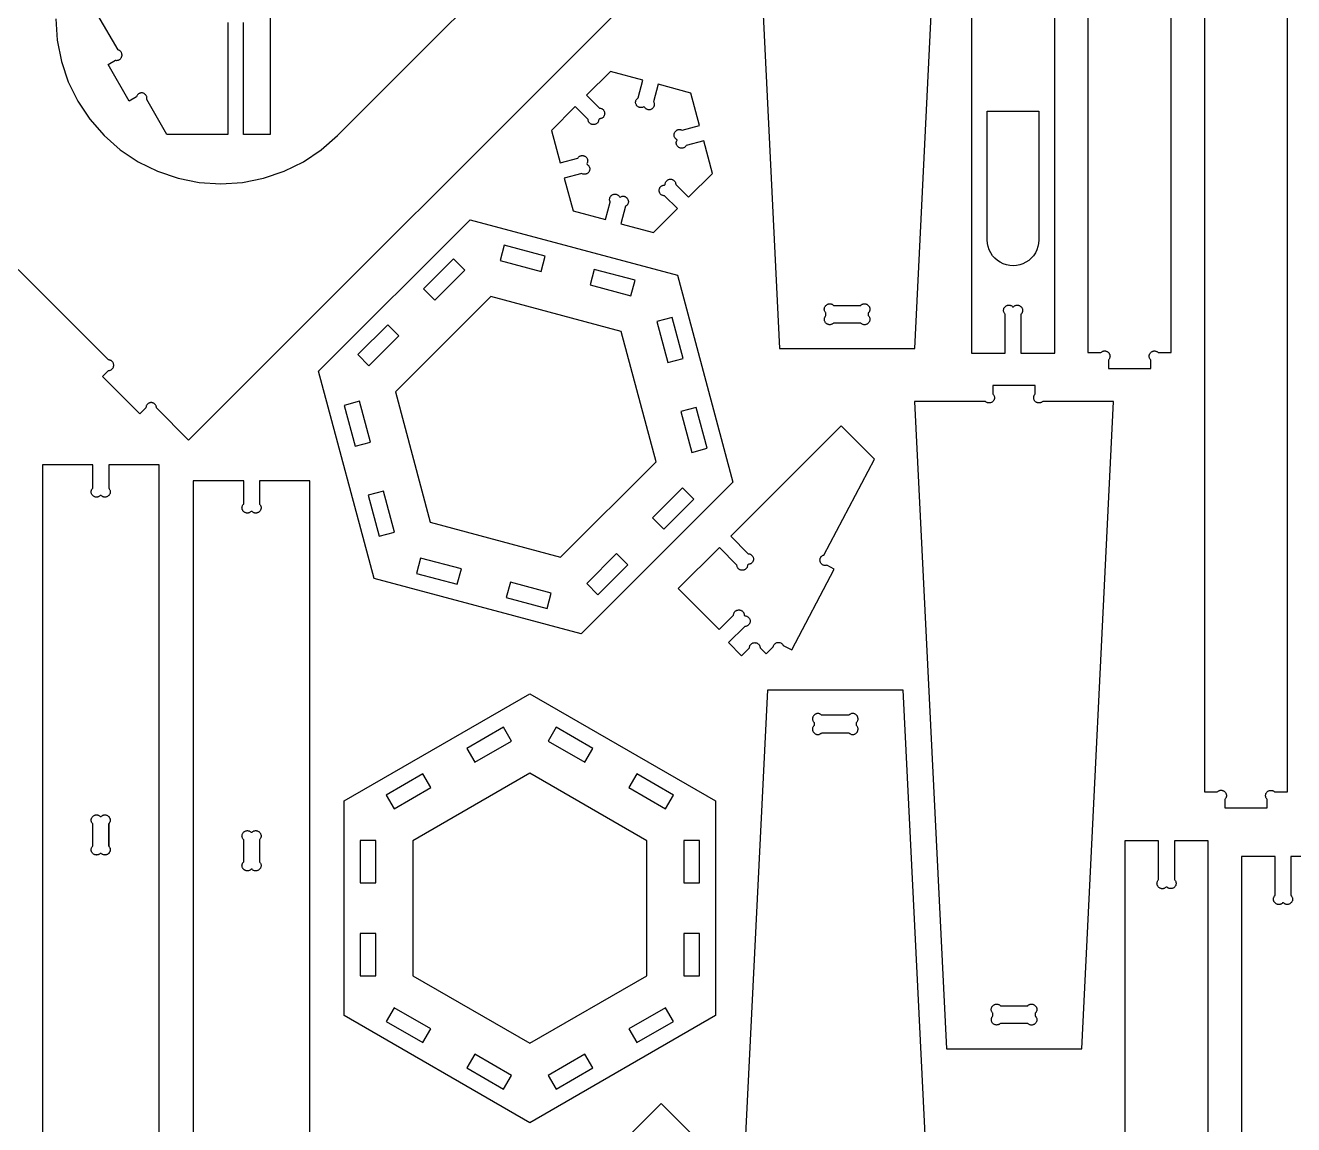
# Model space of a CAD drawing. Extents: x 105 to 1294, y 104 to 1295.
# Drawn here: x 652.4 to 892, y 441.1 to 648.8 of the extents above; entities that cross this region are included whole.
import ezdxf

# ---------------------------------------------------------------- set-up
doc = ezdxf.new("R2010")
doc.units = 0
doc.layers.add('LAYER_1', color=62, linetype='CONTINUOUS')

msp = doc.modelspace()

# ---------------------------------------------------------------- linework, layer by layer
at = {"layer": 'LAYER_1'}
for points in [[(831.13, 776.22), (831.13, 586.85), (837.49, 586.85), (837.5, 594.19), (837.41, 594.28), (837.35, 594.37), (837.29, 594.46), (837.25, 594.56), (837.22, 594.65), (837.19, 594.75), (837.19, 594.84), (837.19, 594.94), (837.2, 595.03), (837.22, 595.12), (837.24, 595.21), (837.28, 595.3), (837.32, 595.38), (837.37, 595.46), (837.43, 595.53), (837.5, 595.6), (837.56, 595.66), (837.64, 595.72), (837.72, 595.77), (837.8, 595.82), (837.89, 595.85), (837.97, 595.88), (838.07, 595.9), (838.16, 595.91), (838.25, 595.91), (838.35, 595.9), (838.44, 595.88), (838.54, 595.85), (838.63, 595.81), (838.73, 595.75), (838.82, 595.68), (838.91, 595.6), (839.08, 595.6), (839.17, 595.68), (839.26, 595.75), (839.36, 595.81), (839.45, 595.85), (839.55, 595.88), (839.64, 595.9), (839.74, 595.91), (839.83, 595.91), (839.92, 595.9), (840.02, 595.88), (840.1, 595.85), (840.19, 595.82), (840.27, 595.77), (840.35, 595.72), (840.43, 595.66), (840.49, 595.6), (840.56, 595.53), (840.62, 595.46), (840.67, 595.38), (840.71, 595.3), (840.75, 595.21), (840.77, 595.12), (840.79, 595.03), (840.8, 594.94), (840.8, 594.84), (840.8, 594.75), (840.77, 594.65), (840.74, 594.56), (840.7, 594.46), (840.64, 594.37), (840.58, 594.28), (840.49, 594.19), (840.49, 586.85), (846.86, 586.85), (846.86, 776.22)], [(853.13, 776.22), (853.13, 586.95), (855.58, 586.95), (855.67, 587.03), (855.76, 587.1), (855.86, 587.15), (855.95, 587.2), (856.05, 587.23), (856.14, 587.25), (856.24, 587.26), (856.33, 587.26), (856.43, 587.25), (856.52, 587.23), (856.61, 587.2), (856.69, 587.16), (856.77, 587.12), (856.85, 587.07), (856.93, 587.01), (856.99, 586.95), (857.06, 586.88), (857.12, 586.81), (857.17, 586.73), (857.21, 586.64), (857.25, 586.56), (857.27, 586.47), (857.29, 586.38), (857.3, 586.29), (857.31, 586.19), (857.3, 586.1), (857.28, 586), (857.24, 585.9), (857.2, 585.81), (857.15, 585.72), (857.08, 585.62), (857, 585.53), (857, 583.95), (864.99, 583.95), (864.99, 585.53), (864.93, 585.61), (864.87, 585.69), (864.82, 585.78), (864.77, 585.87), (864.74, 585.96), (864.72, 586.05), (864.71, 586.15), (864.7, 586.24), (864.71, 586.34), (864.72, 586.43), (864.74, 586.53), (864.77, 586.62), (864.82, 586.71), (864.87, 586.79), (864.93, 586.87), (864.99, 586.95), (865.07, 587.02), (865.15, 587.08), (865.24, 587.13), (865.33, 587.17), (865.42, 587.2), (865.51, 587.22), (865.61, 587.24), (865.7, 587.24), (865.8, 587.24), (865.89, 587.22), (865.99, 587.2), (866.08, 587.17), (866.17, 587.13), (866.25, 587.08), (866.33, 587.02), (866.41, 586.95), (868.86, 586.95), (868.86, 776.22)], [(788.87, 710.01), (794.88, 587.74), (820.43, 587.74), (826.45, 710.01)], [(875.13, 693.22), (875.13, 503.95), (877.58, 503.95), (877.67, 504.03), (877.76, 504.1), (877.85, 504.15), (877.95, 504.2), (878.04, 504.23), (878.14, 504.25), (878.23, 504.26), (878.33, 504.26), (878.42, 504.25), (878.51, 504.23), (878.6, 504.2), (878.69, 504.16), (878.77, 504.12), (878.85, 504.07), (878.92, 504.01), (878.99, 503.95), (879.06, 503.88), (879.11, 503.81), (879.16, 503.73), (879.21, 503.64), (879.24, 503.56), (879.27, 503.47), (879.29, 503.38), (879.3, 503.29), (879.3, 503.19), (879.29, 503.1), (879.27, 503), (879.24, 502.9), (879.2, 502.81), (879.14, 502.72), (879.07, 502.62), (878.99, 502.53), (878.99, 500.95), (886.99, 500.95), (886.99, 502.53), (886.92, 502.61), (886.86, 502.69), (886.81, 502.78), (886.77, 502.87), (886.74, 502.96), (886.72, 503.05), (886.7, 503.15), (886.7, 503.24), (886.7, 503.34), (886.72, 503.43), (886.74, 503.53), (886.77, 503.62), (886.81, 503.71), (886.86, 503.79), (886.92, 503.87), (886.99, 503.95), (887.07, 504.02), (887.15, 504.08), (887.23, 504.13), (887.32, 504.17), (887.41, 504.2), (887.51, 504.22), (887.6, 504.24), (887.7, 504.24), (887.8, 504.24), (887.89, 504.22), (887.98, 504.2), (888.08, 504.17), (888.16, 504.13), (888.25, 504.08), (888.33, 504.02), (888.41, 503.95), (890.86, 503.95), (890.86, 693.22)], [(658.15, 650), (658.42, 645.93), (659.22, 641.93), (660.52, 638.06), (662.33, 634.41), (664.6, 631.02), (667.28, 627.95), (670.35, 625.26), (673.75, 622.99), (677.4, 621.19), (681.27, 619.88), (685.27, 619.08), (689.34, 618.81), (693.41, 619.08), (697.41, 619.88), (701.27, 621.19), (704.93, 622.99), (708.32, 625.26), (711.39, 627.95), (754.88, 671.44)], [(698.64, 673.22), (698.64, 628.16), (693.64, 628.16), (693.64, 649.27)], [(769.58, 656.73), (683.25, 570.41), (677.18, 576.48), (677.18, 576.58), (677.16, 576.68), (677.14, 576.78), (677.1, 576.87), (677.06, 576.96), (677.01, 577.04), (676.95, 577.12), (676.89, 577.19), (676.82, 577.25), (676.74, 577.31), (676.66, 577.36), (676.57, 577.4), (676.48, 577.44), (676.38, 577.46), (676.29, 577.48), (676.18, 577.48), (676.08, 577.48), (675.98, 577.46), (675.89, 577.44), (675.79, 577.4), (675.71, 577.36), (675.62, 577.31), (675.55, 577.25), (675.48, 577.19), (675.41, 577.12), (675.35, 577.04), (675.3, 576.96), (675.26, 576.87), (675.23, 576.78), (675.2, 576.68), (675.19, 576.58), (675.18, 576.48), (674.06, 575.36), (666.99, 582.43), (668.11, 583.55), (668.21, 583.56), (668.31, 583.57), (668.41, 583.6), (668.5, 583.63), (668.59, 583.67), (668.67, 583.72), (668.75, 583.78), (668.82, 583.84), (668.88, 583.92), (668.94, 583.99), (668.99, 584.08), (669.03, 584.16), (669.07, 584.25), (669.09, 584.35), (669.11, 584.45), (669.11, 584.55), (669.11, 584.65), (669.09, 584.75), (669.07, 584.85), (669.03, 584.94), (668.99, 585.03), (668.94, 585.11), (668.88, 585.19), (668.82, 585.26), (668.75, 585.32), (668.67, 585.38), (668.59, 585.43), (668.5, 585.47), (668.41, 585.51), (668.31, 585.53), (668.21, 585.55), (668.11, 585.55), (651.04, 602.63)], [(690.64, 649.27), (690.64, 628.16), (679.15, 628.16), (675.35, 634.73), (675.37, 634.83), (675.38, 634.93), (675.38, 635.03), (675.37, 635.13), (675.35, 635.23), (675.33, 635.32), (675.29, 635.41), (675.25, 635.49), (675.19, 635.57), (675.14, 635.65), (675.07, 635.72), (674.99, 635.78), (674.91, 635.84), (674.83, 635.89), (674.74, 635.93), (674.64, 635.96), (674.54, 635.98), (674.44, 635.99), (674.34, 635.99), (674.24, 635.98), (674.15, 635.97), (674.05, 635.94), (673.96, 635.9), (673.88, 635.86), (673.8, 635.81), (673.72, 635.75), (673.65, 635.68), (673.59, 635.61), (673.53, 635.53), (673.49, 635.44), (673.45, 635.35), (673.41, 635.25), (672.05, 634.46), (668.05, 641.39), (669.41, 642.18), (669.51, 642.16), (669.61, 642.14), (669.71, 642.14), (669.81, 642.15), (669.9, 642.17), (669.99, 642.2), (670.08, 642.23), (670.17, 642.28), (670.25, 642.33), (670.33, 642.39), (670.4, 642.45), (670.46, 642.53), (670.52, 642.61), (670.56, 642.69), (670.6, 642.79), (670.64, 642.88), (670.66, 642.98), (670.67, 643.08), (670.67, 643.18), (670.66, 643.28), (670.64, 643.38), (670.62, 643.47), (670.58, 643.56), (670.54, 643.64), (670.48, 643.72), (670.42, 643.8), (670.36, 643.87), (670.28, 643.93), (670.2, 643.99), (670.12, 644.04), (670.03, 644.08), (669.93, 644.11), (666.13, 650.68)], [(677.66, 106.98), (677.66, 565.72), (668.15, 565.72), (668.15, 561.33), (668.22, 561.25), (668.27, 561.17), (668.32, 561.09), (668.37, 561), (668.4, 560.91), (668.42, 560.81), (668.43, 560.72), (668.44, 560.62), (668.43, 560.53), (668.42, 560.43), (668.4, 560.34), (668.37, 560.25), (668.32, 560.16), (668.27, 560.07), (668.22, 559.99), (668.15, 559.92), (668.07, 559.85), (667.99, 559.79), (667.9, 559.74), (667.82, 559.7), (667.72, 559.66), (667.63, 559.64), (667.54, 559.63), (667.44, 559.62), (667.34, 559.63), (667.25, 559.64), (667.16, 559.66), (667.06, 559.7), (666.98, 559.74), (666.89, 559.79), (666.81, 559.85), (666.73, 559.92), (666.56, 559.92), (666.48, 559.85), (666.4, 559.79), (666.31, 559.74), (666.22, 559.7), (666.13, 559.66), (666.04, 559.64), (665.94, 559.63), (665.85, 559.62), (665.75, 559.63), (665.66, 559.64), (665.56, 559.66), (665.47, 559.7), (665.38, 559.74), (665.3, 559.79), (665.22, 559.85), (665.14, 559.92), (665.07, 559.99), (665.01, 560.07), (664.96, 560.16), (664.92, 560.25), (664.89, 560.34), (664.87, 560.43), (664.85, 560.53), (664.85, 560.62), (664.85, 560.72), (664.87, 560.81), (664.89, 560.91), (664.92, 561), (664.96, 561.09), (665.01, 561.17), (665.07, 561.25), (665.14, 561.33), (665.14, 565.72), (655.63, 565.72), (655.63, 106.98)], [(706.16, 103.98), (706.16, 562.72), (696.64, 562.72), (696.64, 558.33), (696.72, 558.24), (696.79, 558.15), (696.85, 558.06), (696.89, 557.96), (696.92, 557.86), (696.94, 557.77), (696.95, 557.67), (696.95, 557.58), (696.94, 557.49), (696.92, 557.4), (696.89, 557.31), (696.86, 557.22), (696.81, 557.14), (696.76, 557.06), (696.71, 556.99), (696.64, 556.92), (696.57, 556.85), (696.5, 556.8), (696.42, 556.74), (696.34, 556.7), (696.25, 556.66), (696.16, 556.64), (696.07, 556.62), (695.98, 556.61), (695.89, 556.61), (695.79, 556.62), (695.69, 556.64), (695.6, 556.67), (695.5, 556.71), (695.41, 556.77), (695.32, 556.83), (695.23, 556.92), (695.06, 556.92), (694.97, 556.83), (694.88, 556.77), (694.78, 556.71), (694.69, 556.67), (694.59, 556.64), (694.5, 556.62), (694.4, 556.61), (694.31, 556.61), (694.21, 556.62), (694.12, 556.64), (694.03, 556.66), (693.95, 556.7), (693.87, 556.74), (693.79, 556.8), (693.71, 556.85), (693.64, 556.92), (693.58, 556.99), (693.52, 557.06), (693.47, 557.14), (693.43, 557.22), (693.39, 557.31), (693.36, 557.4), (693.35, 557.49), (693.34, 557.58), (693.33, 557.67), (693.34, 557.77), (693.36, 557.86), (693.4, 557.96), (693.44, 558.06), (693.5, 558.15), (693.56, 558.24), (693.65, 558.33), (693.65, 562.72), (684.13, 562.72), (684.13, 103.98)], [(786.62, 400.94), (792.64, 523.21), (818.18, 523.22), (824.2, 400.94)], [(875.86, 305.45), (875.86, 494.72), (869.49, 494.72), (869.49, 487.38), (869.56, 487.3), (869.62, 487.22), (869.67, 487.14), (869.71, 487.05), (869.75, 486.96), (869.77, 486.86), (869.78, 486.77), (869.79, 486.67), (869.78, 486.58), (869.77, 486.48), (869.75, 486.39), (869.71, 486.29), (869.67, 486.21), (869.62, 486.12), (869.56, 486.04), (869.49, 485.96), (869.42, 485.9), (869.34, 485.84), (869.25, 485.79), (869.16, 485.74), (869.07, 485.71), (868.98, 485.69), (868.88, 485.68), (868.79, 485.67), (868.69, 485.68), (868.6, 485.69), (868.5, 485.71), (868.41, 485.74), (868.32, 485.79), (868.24, 485.84), (868.16, 485.9), (868.08, 485.96), (867.91, 485.96), (867.82, 485.88), (867.73, 485.81), (867.63, 485.76), (867.54, 485.72), (867.44, 485.68), (867.35, 485.66), (867.25, 485.65), (867.16, 485.65), (867.06, 485.66), (866.97, 485.68), (866.88, 485.71), (866.8, 485.75), (866.72, 485.79), (866.64, 485.84), (866.56, 485.9), (866.49, 485.96), (866.43, 486.03), (866.37, 486.11), (866.32, 486.19), (866.28, 486.27), (866.24, 486.35), (866.21, 486.44), (866.2, 486.53), (866.19, 486.63), (866.18, 486.72), (866.19, 486.82), (866.21, 486.91), (866.25, 487.01), (866.29, 487.1), (866.34, 487.2), (866.41, 487.29), (866.49, 487.38), (866.49, 494.72), (860.13, 494.72), (860.13, 305.45)], [(897.86, 491.72), (891.49, 491.72), (891.49, 484.38), (891.56, 484.3), (891.62, 484.22), (891.67, 484.14), (891.71, 484.05), (891.75, 483.96), (891.77, 483.86), (891.78, 483.77), (891.79, 483.67), (891.78, 483.58), (891.77, 483.48), (891.75, 483.39), (891.71, 483.29), (891.67, 483.21), (891.62, 483.12), (891.56, 483.04), (891.49, 482.96), (891.42, 482.9), (891.34, 482.84), (891.25, 482.79), (891.16, 482.74), (891.07, 482.71), (890.98, 482.69), (890.88, 482.68), (890.79, 482.67), (890.69, 482.68), (890.6, 482.69), (890.5, 482.71), (890.41, 482.74), (890.32, 482.79), (890.24, 482.84), (890.16, 482.9), (890.08, 482.96), (889.91, 482.96), (889.82, 482.88), (889.73, 482.81), (889.63, 482.76), (889.54, 482.72), (889.44, 482.68), (889.35, 482.66), (889.25, 482.65), (889.16, 482.65), (889.06, 482.66), (888.97, 482.68), (888.88, 482.71), (888.8, 482.75), (888.72, 482.79), (888.64, 482.84), (888.56, 482.9), (888.49, 482.96), (888.43, 483.03), (888.37, 483.11), (888.32, 483.19), (888.28, 483.27), (888.24, 483.35), (888.21, 483.44), (888.2, 483.53), (888.18, 483.63), (888.18, 483.72), (888.19, 483.82), (888.21, 483.91), (888.25, 484.01), (888.29, 484.1), (888.34, 484.2), (888.41, 484.29), (888.49, 484.38), (888.49, 491.72), (882.13, 491.72), (882.13, 302.35)], [(778.79, 438.8), (772.5, 445.09), (751.65, 424.25)]]:
    msp.add_lwpolyline(points, dxfattribs=at)
for points in [[(756.76, 623.65), (756.82, 623.75), (756.89, 623.84), (756.97, 623.92), (757.05, 623.99), (757.13, 624.04), (757.22, 624.09), (757.31, 624.12), (757.4, 624.14), (757.49, 624.16), (757.59, 624.16), (757.68, 624.16), (757.77, 624.15), (757.86, 624.13), (757.95, 624.1), (758.04, 624.06), (758.12, 624.02), (758.2, 623.97), (758.28, 623.91), (758.34, 623.85), (758.41, 623.78), (758.47, 623.71), (758.52, 623.63), (758.56, 623.54), (758.59, 623.46), (758.62, 623.37), (758.63, 623.27), (758.64, 623.17), (758.63, 623.07), (758.61, 622.97), (758.58, 622.87), (758.54, 622.76), (758.49, 622.65), (758.53, 622.49), (758.62, 622.43), (758.7, 622.37), (758.77, 622.3), (758.83, 622.22), (758.88, 622.14), (758.93, 622.06), (758.97, 621.97), (759, 621.88), (759.02, 621.78), (759.03, 621.69), (759.03, 621.59), (759.02, 621.5), (759.01, 621.4), (758.98, 621.3), (758.94, 621.21), (758.9, 621.12), (758.84, 621.03), (758.78, 620.95), (758.71, 620.88), (758.64, 620.82), (758.56, 620.77), (758.47, 620.72), (758.38, 620.68), (758.29, 620.65), (758.2, 620.63), (758.1, 620.62), (758, 620.62), (757.91, 620.63), (757.81, 620.64), (757.72, 620.67), (757.62, 620.71), (757.53, 620.75), (754.22, 619.87), (755.87, 613.72), (762.02, 612.07), (762.91, 615.38), (762.86, 615.47), (762.83, 615.56), (762.8, 615.66), (762.78, 615.75), (762.78, 615.85), (762.78, 615.95), (762.79, 616.04), (762.81, 616.13), (762.84, 616.23), (762.88, 616.31), (762.92, 616.4), (762.98, 616.48), (763.04, 616.55), (763.11, 616.62), (763.19, 616.69), (763.28, 616.74), (763.37, 616.79), (763.46, 616.82), (763.56, 616.85), (763.65, 616.87), (763.75, 616.88), (763.85, 616.87), (763.94, 616.86), (764.03, 616.84), (764.13, 616.81), (764.21, 616.77), (764.3, 616.73), (764.38, 616.67), (764.45, 616.61), (764.52, 616.54), (764.59, 616.46), (764.64, 616.38), (764.81, 616.33), (764.92, 616.39), (765.02, 616.43), (765.13, 616.46), (765.23, 616.48), (765.33, 616.48), (765.43, 616.48), (765.52, 616.46), (765.61, 616.44), (765.7, 616.4), (765.78, 616.36), (765.86, 616.31), (765.94, 616.25), (766, 616.19), (766.07, 616.12), (766.12, 616.04), (766.17, 615.96), (766.22, 615.88), (766.25, 615.8), (766.28, 615.71), (766.3, 615.62), (766.32, 615.52), (766.32, 615.43), (766.32, 615.34), (766.3, 615.24), (766.28, 615.15), (766.24, 615.06), (766.2, 614.98), (766.14, 614.89), (766.08, 614.81), (766, 614.74), (765.91, 614.66), (765.81, 614.6), (764.92, 611.29), (771.07, 609.64), (775.58, 614.15), (773.15, 616.57), (773.03, 616.57), (772.92, 616.59), (772.81, 616.62), (772.72, 616.65), (772.63, 616.7), (772.54, 616.75), (772.47, 616.81), (772.4, 616.88), (772.35, 616.95), (772.29, 617.03), (772.25, 617.11), (772.22, 617.2), (772.19, 617.29), (772.17, 617.38), (772.16, 617.47), (772.15, 617.57), (772.16, 617.66), (772.17, 617.75), (772.19, 617.85), (772.22, 617.93), (772.25, 618.02), (772.29, 618.1), (772.35, 618.18), (772.4, 618.25), (772.47, 618.32), (772.54, 618.38), (772.63, 618.44), (772.72, 618.48), (772.81, 618.52), (772.92, 618.54), (773.03, 618.56), (773.15, 618.57), (773.28, 618.69), (773.28, 618.79), (773.3, 618.89), (773.32, 618.99), (773.35, 619.08), (773.4, 619.17), (773.45, 619.25), (773.5, 619.33), (773.57, 619.4), (773.64, 619.46), (773.72, 619.52), (773.8, 619.57), (773.89, 619.61), (773.98, 619.64), (774.07, 619.67), (774.17, 619.68), (774.27, 619.69), (774.38, 619.68), (774.48, 619.67), (774.57, 619.64), (774.66, 619.61), (774.75, 619.57), (774.83, 619.52), (774.91, 619.46), (774.98, 619.4), (775.05, 619.33), (775.1, 619.25), (775.15, 619.17), (775.2, 619.08), (775.23, 618.99), (775.25, 618.89), (775.27, 618.79), (775.28, 618.69), (777.7, 616.27), (782.2, 620.77), (780.55, 626.92), (777.24, 626.03), (777.19, 625.95), (777.13, 625.87), (777.06, 625.8), (776.98, 625.74), (776.9, 625.68), (776.82, 625.64), (776.73, 625.6), (776.64, 625.57), (776.54, 625.55), (776.45, 625.54), (776.35, 625.53), (776.25, 625.54), (776.16, 625.56), (776.06, 625.59), (775.97, 625.62), (775.88, 625.67), (775.79, 625.72), (775.71, 625.79), (775.64, 625.86), (775.58, 625.93), (775.52, 626.01), (775.48, 626.1), (775.44, 626.18), (775.41, 626.28), (775.39, 626.37), (775.38, 626.47), (775.38, 626.56), (775.38, 626.66), (775.4, 626.75), (775.43, 626.85), (775.46, 626.94), (775.51, 627.03), (775.47, 627.2), (775.37, 627.27), (775.28, 627.34), (775.2, 627.41), (775.13, 627.49), (775.08, 627.58), (775.03, 627.66), (775, 627.75), (774.97, 627.85), (774.96, 627.94), (774.95, 628.03), (774.96, 628.12), (774.97, 628.22), (774.99, 628.31), (775.02, 628.4), (775.06, 628.48), (775.1, 628.57), (775.15, 628.65), (775.21, 628.72), (775.27, 628.79), (775.34, 628.85), (775.41, 628.91), (775.49, 628.96), (775.57, 629), (775.66, 629.04), (775.75, 629.06), (775.85, 629.08), (775.94, 629.08), (776.04, 629.08), (776.15, 629.06), (776.25, 629.03), (776.36, 628.99), (776.47, 628.93), (779.77, 629.82), (778.13, 635.97), (771.98, 637.62), (771.09, 634.31), (771.14, 634.22), (771.17, 634.13), (771.2, 634.03), (771.22, 633.93), (771.22, 633.84), (771.22, 633.74), (771.21, 633.65), (771.19, 633.55), (771.16, 633.46), (771.12, 633.37), (771.08, 633.29), (771.02, 633.21), (770.96, 633.13), (770.89, 633.06), (770.81, 633), (770.72, 632.94), (770.63, 632.9), (770.54, 632.86), (770.44, 632.83), (770.35, 632.82), (770.25, 632.81), (770.15, 632.81), (770.06, 632.82), (769.96, 632.84), (769.87, 632.87), (769.78, 632.91), (769.7, 632.96), (769.62, 633.01), (769.54, 633.08), (769.48, 633.15), (769.41, 633.22), (769.36, 633.31), (769.19, 633.36), (769.1, 633.31), (769.01, 633.27), (768.91, 633.25), (768.81, 633.23), (768.72, 633.22), (768.62, 633.22), (768.53, 633.23), (768.43, 633.25), (768.34, 633.28), (768.25, 633.32), (768.17, 633.37), (768.09, 633.42), (768.01, 633.49), (767.94, 633.56), (767.88, 633.63), (767.83, 633.72), (767.78, 633.81), (767.74, 633.91), (767.72, 634), (767.7, 634.1), (767.69, 634.19), (767.69, 634.29), (767.71, 634.39), (767.73, 634.48), (767.75, 634.57), (767.79, 634.66), (767.84, 634.74), (767.89, 634.82), (767.96, 634.9), (768.03, 634.97), (768.11, 635.03), (768.19, 635.09), (769.08, 638.39), (762.93, 640.04), (758.42, 635.54), (760.85, 633.12), (760.97, 633.11), (761.08, 633.1), (761.19, 633.07), (761.28, 633.03), (761.37, 632.99), (761.45, 632.93), (761.53, 632.87), (761.6, 632.81), (761.65, 632.73), (761.7, 632.65), (761.75, 632.57), (761.78, 632.49), (761.81, 632.4), (761.83, 632.3), (761.84, 632.21), (761.85, 632.12), (761.84, 632.02), (761.83, 631.93), (761.81, 631.84), (761.78, 631.75), (761.75, 631.67), (761.7, 631.58), (761.65, 631.5), (761.6, 631.43), (761.53, 631.36), (761.45, 631.3), (761.37, 631.25), (761.28, 631.2), (761.19, 631.17), (761.08, 631.14), (760.97, 631.12), (760.85, 631.12), (760.72, 631), (760.72, 630.88), (760.7, 630.76), (760.67, 630.66), (760.64, 630.56), (760.59, 630.47), (760.54, 630.39), (760.48, 630.31), (760.41, 630.25), (760.34, 630.19), (760.26, 630.14), (760.18, 630.09), (760.09, 630.06), (760, 630.03), (759.91, 630.01), (759.82, 630), (759.72, 630), (759.63, 630), (759.54, 630.01), (759.45, 630.03), (759.36, 630.06), (759.27, 630.09), (759.19, 630.14), (759.11, 630.19), (759.04, 630.25), (758.97, 630.31), (758.91, 630.39), (758.86, 630.47), (758.81, 630.56), (758.77, 630.66), (758.75, 630.76), (758.73, 630.88), (758.72, 631), (756.3, 633.42), (751.8, 628.92), (753.45, 622.76)], [(840.86, 603.7), (840.25, 603.5), (839.63, 603.37), (838.99, 603.33), (838.36, 603.37), (837.73, 603.5), (837.13, 603.7), (836.56, 603.99), (836.03, 604.34), (835.55, 604.76), (835.13, 605.24), (834.78, 605.77), (834.5, 606.34), (834.29, 606.95), (834.17, 607.57), (834.13, 608.21), (834.13, 632.53), (843.86, 632.53), (843.86, 608.21), (843.82, 607.57), (843.7, 606.95), (843.49, 606.34), (843.21, 605.77), (842.86, 605.24), (842.44, 604.76), (841.96, 604.34), (841.43, 603.99)], [(707.8, 583.4), (736.45, 612.04), (775.58, 601.56), (786.06, 562.43), (757.42, 533.78), (718.29, 544.27)], [(749.83, 602.24), (750.61, 605.14), (742.88, 607.21), (742.1, 604.31)], [(729.75, 596.87), (735.41, 602.52), (733.29, 604.64), (727.63, 598.99)], [(767.59, 600.59), (759.86, 602.66), (759.09, 599.76), (766.81, 597.69)], [(740.33, 597.54), (722.3, 579.51), (728.9, 554.88), (753.53, 548.28), (771.56, 566.31), (764.96, 590.94)], [(803.65, 594.45), (803.57, 594.54), (803.5, 594.63), (803.45, 594.72), (803.4, 594.82), (803.37, 594.91), (803.35, 595.01), (803.34, 595.1), (803.34, 595.2), (803.35, 595.29), (803.37, 595.38), (803.4, 595.47), (803.44, 595.56), (803.48, 595.64), (803.53, 595.72), (803.59, 595.79), (803.65, 595.86), (803.72, 595.92), (803.79, 595.98), (803.87, 596.03), (803.95, 596.08), (804.04, 596.11), (804.13, 596.14), (804.22, 596.16), (804.31, 596.17), (804.41, 596.17), (804.5, 596.16), (804.6, 596.14), (804.69, 596.11), (804.79, 596.07), (804.88, 596.01), (804.97, 595.94), (805.06, 595.86), (810.24, 595.86), (810.32, 595.94), (810.42, 596.01), (810.51, 596.07), (810.61, 596.11), (810.7, 596.14), (810.8, 596.16), (810.89, 596.17), (810.99, 596.17), (811.08, 596.16), (811.17, 596.14), (811.26, 596.11), (811.35, 596.08), (811.43, 596.03), (811.51, 595.98), (811.58, 595.92), (811.65, 595.86), (811.71, 595.79), (811.77, 595.72), (811.82, 595.64), (811.86, 595.56), (811.9, 595.47), (811.93, 595.38), (811.95, 595.29), (811.96, 595.2), (811.96, 595.1), (811.95, 595.01), (811.93, 594.91), (811.9, 594.82), (811.85, 594.72), (811.8, 594.63), (811.73, 594.54), (811.65, 594.45), (811.65, 593.92), (811.73, 593.83), (811.8, 593.73), (811.85, 593.64), (811.9, 593.55), (811.93, 593.45), (811.95, 593.35), (811.96, 593.26), (811.96, 593.16), (811.95, 593.07), (811.93, 592.98), (811.9, 592.89), (811.86, 592.81), (811.82, 592.72), (811.77, 592.64), (811.71, 592.57), (811.65, 592.5), (811.58, 592.44), (811.51, 592.38), (811.43, 592.33), (811.35, 592.29), (811.26, 592.25), (811.17, 592.22), (811.08, 592.2), (810.99, 592.19), (810.89, 592.19), (810.8, 592.2), (810.7, 592.22), (810.61, 592.25), (810.51, 592.3), (810.42, 592.35), (810.32, 592.42), (810.24, 592.5), (805.06, 592.5), (804.99, 592.43), (804.91, 592.37), (804.82, 592.32), (804.73, 592.28), (804.64, 592.25), (804.55, 592.23), (804.45, 592.21), (804.36, 592.21), (804.26, 592.21), (804.17, 592.23), (804.07, 592.25), (803.98, 592.28), (803.89, 592.32), (803.81, 592.37), (803.73, 592.43), (803.65, 592.5), (803.58, 592.58), (803.52, 592.66), (803.47, 592.74), (803.43, 592.83), (803.4, 592.92), (803.38, 593.02), (803.36, 593.11), (803.36, 593.21), (803.36, 593.3), (803.38, 593.4), (803.4, 593.49), (803.43, 593.59), (803.47, 593.67), (803.52, 593.76), (803.58, 593.84), (803.65, 593.92)], [(715.2, 586.55), (717.32, 584.43), (722.98, 590.09), (720.86, 592.21)], [(774.61, 593.57), (771.71, 592.8), (773.78, 585.07), (776.68, 585.85)], [(826.41, 455.44), (851.96, 455.44), (857.98, 577.71), (844.6, 577.71), (844.52, 577.65), (844.44, 577.59), (844.36, 577.54), (844.27, 577.49), (844.18, 577.46), (844.08, 577.44), (843.99, 577.43), (843.89, 577.42), (843.8, 577.43), (843.7, 577.44), (843.61, 577.46), (843.52, 577.49), (843.43, 577.54), (843.34, 577.59), (843.26, 577.65), (843.19, 577.71), (843.12, 577.79), (843.06, 577.87), (843.01, 577.96), (842.97, 578.04), (842.93, 578.14), (842.91, 578.23), (842.9, 578.33), (842.89, 578.42), (842.9, 578.52), (842.91, 578.61), (842.93, 578.71), (842.97, 578.8), (843.01, 578.89), (843.06, 578.97), (843.12, 579.05), (843.19, 579.13), (843.19, 580.72), (835.19, 580.72), (835.19, 579.13), (835.25, 579.05), (835.31, 578.97), (835.36, 578.89), (835.41, 578.8), (835.44, 578.71), (835.46, 578.61), (835.47, 578.52), (835.48, 578.42), (835.47, 578.33), (835.46, 578.23), (835.44, 578.14), (835.41, 578.04), (835.36, 577.96), (835.31, 577.87), (835.25, 577.79), (835.19, 577.71), (835.11, 577.65), (835.03, 577.59), (834.94, 577.54), (834.86, 577.49), (834.76, 577.46), (834.67, 577.44), (834.57, 577.43), (834.48, 577.42), (834.38, 577.43), (834.29, 577.44), (834.19, 577.46), (834.1, 577.49), (834.01, 577.54), (833.93, 577.59), (833.85, 577.65), (833.77, 577.71), (820.4, 577.72)], [(712.63, 576.96), (714.7, 569.23), (717.6, 570.01), (715.53, 577.74)], [(776.26, 575.81), (778.34, 568.08), (781.23, 568.86), (779.16, 576.59)], [(786.2, 537.32), (786.2, 537.44), (786.22, 537.56), (786.24, 537.66), (786.28, 537.76), (786.33, 537.85), (786.38, 537.93), (786.44, 538.01), (786.51, 538.07), (786.58, 538.13), (786.66, 538.18), (786.74, 538.23), (786.83, 538.26), (786.92, 538.29), (787.01, 538.31), (787.1, 538.32), (787.2, 538.32), (787.29, 538.32), (787.38, 538.31), (787.47, 538.29), (787.56, 538.26), (787.65, 538.23), (787.73, 538.18), (787.81, 538.13), (787.88, 538.07), (787.95, 538.01), (788.01, 537.93), (788.06, 537.85), (788.11, 537.76), (788.15, 537.66), (788.17, 537.56), (788.19, 537.44), (788.2, 537.32), (788.32, 537.2), (788.42, 537.2), (788.52, 537.18), (788.61, 537.16), (788.71, 537.12), (788.79, 537.08), (788.88, 537.03), (788.95, 536.97), (789.02, 536.91), (789.09, 536.84), (789.15, 536.76), (789.2, 536.68), (789.24, 536.59), (789.27, 536.5), (789.3, 536.4), (789.31, 536.31), (789.32, 536.2), (789.31, 536.1), (789.3, 536), (789.27, 535.91), (789.24, 535.81), (789.2, 535.73), (789.15, 535.64), (789.09, 535.57), (789.02, 535.5), (788.95, 535.43), (788.88, 535.37), (788.79, 535.32), (788.71, 535.28), (788.61, 535.25), (788.52, 535.22), (788.42, 535.21), (788.32, 535.2), (785.25, 532.14), (787.72, 529.66), (789.2, 531.14), (789.21, 531.26), (789.22, 531.37), (789.25, 531.48), (789.29, 531.58), (789.33, 531.67), (789.38, 531.75), (789.44, 531.82), (789.51, 531.89), (789.59, 531.95), (789.66, 532), (789.75, 532.04), (789.83, 532.08), (789.92, 532.1), (790.01, 532.12), (790.11, 532.13), (790.2, 532.14), (790.29, 532.13), (790.39, 532.12), (790.48, 532.1), (790.57, 532.08), (790.65, 532.04), (790.74, 532), (790.81, 531.95), (790.89, 531.89), (790.95, 531.82), (791.02, 531.75), (791.07, 531.67), (791.11, 531.58), (791.15, 531.48), (791.18, 531.37), (791.19, 531.26), (791.2, 531.14), (792.34, 530), (793.67, 531.33), (793.71, 531.51), (793.78, 531.66), (793.86, 531.8), (793.97, 531.91), (794.09, 532.01), (794.22, 532.08), (794.36, 532.14), (794.51, 532.17), (794.66, 532.18), (794.81, 532.17), (794.96, 532.14), (795.11, 532.08), (795.24, 532), (795.36, 531.9), (795.47, 531.77), (795.56, 531.62), (797.17, 530.77), (805.22, 546.03), (803.82, 546.77), (803.7, 546.74), (803.59, 546.73), (803.48, 546.72), (803.37, 546.73), (803.28, 546.74), (803.18, 546.77), (803.09, 546.81), (803.01, 546.85), (802.93, 546.9), (802.86, 546.96), (802.79, 547.03), (802.74, 547.1), (802.68, 547.18), (802.64, 547.26), (802.6, 547.35), (802.57, 547.43), (802.54, 547.52), (802.53, 547.62), (802.52, 547.71), (802.52, 547.8), (802.53, 547.9), (802.54, 547.99), (802.57, 548.08), (802.6, 548.16), (802.65, 548.25), (802.7, 548.33), (802.76, 548.4), (802.84, 548.47), (802.92, 548.54), (803.01, 548.59), (803.11, 548.64), (803.23, 548.68), (812.79, 566.8), (806.5, 573.09), (785.65, 552.25), (788.96, 548.93), (789.06, 548.93), (789.16, 548.91), (789.26, 548.89), (789.35, 548.85), (789.44, 548.81), (789.52, 548.76), (789.6, 548.7), (789.67, 548.64), (789.73, 548.57), (789.79, 548.49), (789.84, 548.41), (789.88, 548.32), (789.92, 548.23), (789.94, 548.13), (789.96, 548.04), (789.96, 547.93), (789.96, 547.83), (789.94, 547.73), (789.92, 547.64), (789.88, 547.54), (789.84, 547.46), (789.79, 547.37), (789.73, 547.3), (789.67, 547.23), (789.6, 547.16), (789.52, 547.1), (789.44, 547.05), (789.35, 547.01), (789.26, 546.98), (789.16, 546.95), (789.06, 546.94), (788.96, 546.93), (788.84, 546.81), (788.83, 546.69), (788.82, 546.58), (788.79, 546.47), (788.75, 546.37), (788.71, 546.28), (788.65, 546.2), (788.59, 546.13), (788.53, 546.06), (788.45, 546), (788.38, 545.95), (788.29, 545.91), (788.21, 545.87), (788.12, 545.85), (788.03, 545.83), (787.93, 545.82), (787.84, 545.81), (787.75, 545.82), (787.65, 545.83), (787.56, 545.85), (787.47, 545.87), (787.39, 545.91), (787.3, 545.95), (787.22, 546), (787.15, 546.06), (787.08, 546.13), (787.02, 546.2), (786.97, 546.28), (786.93, 546.37), (786.89, 546.47), (786.86, 546.58), (786.84, 546.69), (786.84, 546.81), (783.53, 550.12), (775.75, 542.35), (783.48, 534.61)], [(720.08, 560.75), (717.18, 559.98), (719.25, 552.25), (722.15, 553.03)], [(778.66, 559.27), (776.54, 561.39), (770.89, 555.73), (773.01, 553.61)], [(758.45, 543.3), (760.57, 541.18), (766.23, 546.84), (764.11, 548.96)], [(734.78, 546.06), (727.05, 548.13), (726.27, 545.23), (734, 543.16)], [(751.76, 541.51), (744.03, 543.58), (743.26, 540.68), (750.98, 538.61)], [(712.63, 461.72), (712.63, 502.23), (747.71, 522.48), (782.79, 502.23), (782.79, 461.72), (747.71, 441.46)], [(801.41, 516.51), (801.33, 516.42), (801.26, 516.33), (801.2, 516.23), (801.16, 516.14), (801.13, 516.04), (801.11, 515.95), (801.1, 515.85), (801.1, 515.76), (801.11, 515.67), (801.13, 515.57), (801.16, 515.49), (801.19, 515.4), (801.24, 515.32), (801.29, 515.24), (801.34, 515.16), (801.41, 515.1), (801.48, 515.03), (801.55, 514.97), (801.63, 514.92), (801.71, 514.88), (801.8, 514.84), (801.89, 514.82), (801.98, 514.8), (802.07, 514.79), (802.16, 514.79), (802.26, 514.8), (802.36, 514.82), (802.45, 514.85), (802.55, 514.89), (802.64, 514.95), (802.73, 515.01), (802.82, 515.1), (807.99, 515.1), (808.08, 515.01), (808.17, 514.95), (808.27, 514.89), (808.36, 514.85), (808.46, 514.82), (808.55, 514.8), (808.65, 514.79), (808.74, 514.79), (808.84, 514.8), (808.93, 514.82), (809.02, 514.84), (809.1, 514.88), (809.18, 514.92), (809.26, 514.97), (809.34, 515.03), (809.41, 515.1), (809.47, 515.16), (809.53, 515.24), (809.58, 515.32), (809.62, 515.4), (809.66, 515.49), (809.69, 515.57), (809.7, 515.67), (809.72, 515.76), (809.72, 515.85), (809.71, 515.95), (809.69, 516.04), (809.65, 516.14), (809.61, 516.23), (809.56, 516.33), (809.49, 516.42), (809.41, 516.51), (809.41, 517.04), (809.49, 517.13), (809.56, 517.22), (809.61, 517.32), (809.65, 517.41), (809.69, 517.51), (809.71, 517.6), (809.72, 517.7), (809.72, 517.79), (809.7, 517.88), (809.69, 517.98), (809.66, 518.06), (809.62, 518.15), (809.58, 518.23), (809.53, 518.31), (809.47, 518.39), (809.41, 518.45), (809.34, 518.52), (809.26, 518.57), (809.18, 518.63), (809.1, 518.67), (809.02, 518.71), (808.93, 518.73), (808.84, 518.75), (808.74, 518.76), (808.65, 518.76), (808.55, 518.75), (808.46, 518.73), (808.36, 518.7), (808.27, 518.66), (808.17, 518.6), (808.08, 518.54), (807.99, 518.45), (802.82, 518.45), (802.74, 518.52), (802.66, 518.58), (802.58, 518.63), (802.49, 518.67), (802.4, 518.71), (802.3, 518.73), (802.21, 518.74), (802.11, 518.75), (802.02, 518.74), (801.92, 518.73), (801.83, 518.71), (801.74, 518.67), (801.65, 518.63), (801.56, 518.58), (801.48, 518.52), (801.41, 518.45), (801.34, 518.38), (801.28, 518.3), (801.23, 518.21), (801.19, 518.12), (801.15, 518.03), (801.13, 517.94), (801.12, 517.84), (801.11, 517.75), (801.12, 517.65), (801.13, 517.56), (801.15, 517.46), (801.19, 517.37), (801.23, 517.28), (801.28, 517.2), (801.34, 517.12), (801.41, 517.04)], [(742.75, 516.15), (735.82, 512.15), (737.32, 509.56), (744.25, 513.56)], [(752.68, 516.15), (751.17, 513.56), (758.1, 509.56), (759.6, 512.15)], [(729.02, 504.76), (727.52, 507.36), (720.59, 503.36), (722.09, 500.76)], [(725.63, 494.72), (725.63, 469.22), (747.71, 456.47), (769.79, 469.22), (769.79, 494.72), (747.71, 507.47)], [(766.4, 504.76), (773.33, 500.76), (774.83, 503.36), (767.9, 507.36)], [(665.14, 493.73), (665.14, 497.9), (665.07, 497.98), (665.01, 498.06), (664.96, 498.14), (664.92, 498.23), (664.89, 498.33), (664.87, 498.42), (664.85, 498.51), (664.85, 498.61), (664.85, 498.71), (664.87, 498.8), (664.89, 498.89), (664.92, 498.99), (664.96, 499.07), (665.01, 499.16), (665.07, 499.24), (665.14, 499.32), (665.22, 499.39), (665.3, 499.45), (665.38, 499.5), (665.47, 499.54), (665.56, 499.57), (665.66, 499.59), (665.75, 499.61), (665.85, 499.61), (665.94, 499.61), (666.04, 499.59), (666.13, 499.57), (666.22, 499.54), (666.31, 499.5), (666.4, 499.45), (666.48, 499.39), (666.56, 499.32), (666.73, 499.32), (666.81, 499.39), (666.89, 499.45), (666.98, 499.5), (667.06, 499.54), (667.16, 499.57), (667.25, 499.59), (667.34, 499.61), (667.44, 499.61), (667.54, 499.61), (667.63, 499.59), (667.72, 499.57), (667.82, 499.54), (667.9, 499.5), (667.99, 499.45), (668.07, 499.39), (668.15, 499.32), (668.22, 499.24), (668.27, 499.16), (668.32, 499.07), (668.37, 498.99), (668.4, 498.89), (668.42, 498.8), (668.43, 498.71), (668.44, 498.61), (668.43, 498.51), (668.42, 498.42), (668.4, 498.33), (668.37, 498.23), (668.32, 498.14), (668.27, 498.06), (668.22, 497.98), (668.15, 497.9), (668.15, 493.73), (668.22, 493.66), (668.27, 493.58), (668.32, 493.49), (668.37, 493.4), (668.4, 493.31), (668.42, 493.22), (668.43, 493.12), (668.44, 493.02), (668.43, 492.93), (668.42, 492.83), (668.4, 492.74), (668.37, 492.65), (668.32, 492.56), (668.27, 492.47), (668.22, 492.39), (668.15, 492.32), (668.07, 492.25), (667.99, 492.19), (667.9, 492.14), (667.82, 492.1), (667.72, 492.07), (667.63, 492.04), (667.54, 492.03), (667.44, 492.03), (667.34, 492.03), (667.25, 492.04), (667.16, 492.07), (667.06, 492.1), (666.98, 492.14), (666.89, 492.19), (666.81, 492.25), (666.73, 492.32), (666.56, 492.32), (666.48, 492.25), (666.4, 492.19), (666.31, 492.14), (666.22, 492.1), (666.13, 492.07), (666.04, 492.04), (665.94, 492.03), (665.85, 492.03), (665.75, 492.03), (665.66, 492.04), (665.56, 492.07), (665.47, 492.1), (665.38, 492.14), (665.3, 492.19), (665.22, 492.25), (665.14, 492.32), (665.07, 492.39), (665.01, 492.47), (664.96, 492.56), (664.92, 492.65), (664.89, 492.74), (664.87, 492.83), (664.85, 492.93), (664.85, 493.02), (664.85, 493.12), (664.87, 493.22), (664.89, 493.31), (664.92, 493.4), (664.96, 493.49), (665.01, 493.58), (665.07, 493.66)], [(665.15, 493.73), (665.15, 497.9), (665.08, 497.98), (665.02, 498.06), (664.97, 498.14), (664.93, 498.23), (664.89, 498.32), (664.87, 498.42), (664.86, 498.51), (664.85, 498.61), (664.86, 498.71), (664.87, 498.8), (664.89, 498.89), (664.93, 498.99), (664.97, 499.07), (665.02, 499.16), (665.08, 499.24), (665.15, 499.32), (665.22, 499.39), (665.3, 499.44), (665.39, 499.5), (665.48, 499.54), (665.57, 499.57), (665.66, 499.59), (665.76, 499.61), (665.85, 499.61), (665.95, 499.61), (666.04, 499.59), (666.14, 499.57), (666.23, 499.54), (666.32, 499.5), (666.4, 499.44), (666.48, 499.39), (666.56, 499.32), (666.73, 499.32), (666.8, 499.39), (666.89, 499.44), (666.97, 499.5), (667.06, 499.54), (667.15, 499.57), (667.24, 499.59), (667.34, 499.61), (667.44, 499.61), (667.53, 499.61), (667.63, 499.59), (667.72, 499.57), (667.81, 499.54), (667.9, 499.5), (667.99, 499.44), (668.07, 499.39), (668.14, 499.32), (668.21, 499.24), (668.27, 499.16), (668.32, 499.07), (668.36, 498.99), (668.39, 498.89), (668.42, 498.8), (668.43, 498.71), (668.44, 498.61), (668.43, 498.51), (668.42, 498.42), (668.39, 498.32), (668.36, 498.23), (668.32, 498.14), (668.27, 498.06), (668.21, 497.98), (668.14, 497.9), (668.14, 493.73), (668.21, 493.66), (668.27, 493.58), (668.32, 493.49), (668.36, 493.4), (668.39, 493.31), (668.42, 493.22), (668.43, 493.12), (668.44, 493.02), (668.43, 492.93), (668.42, 492.83), (668.39, 492.74), (668.36, 492.65), (668.32, 492.56), (668.27, 492.47), (668.21, 492.39), (668.14, 492.32), (668.07, 492.25), (667.99, 492.19), (667.9, 492.14), (667.81, 492.1), (667.72, 492.07), (667.63, 492.04), (667.53, 492.03), (667.44, 492.02), (667.34, 492.03), (667.24, 492.04), (667.15, 492.07), (667.06, 492.1), (666.97, 492.14), (666.89, 492.19), (666.8, 492.25), (666.73, 492.32), (666.56, 492.32), (666.48, 492.25), (666.4, 492.19), (666.32, 492.14), (666.23, 492.1), (666.14, 492.07), (666.04, 492.04), (665.95, 492.03), (665.85, 492.02), (665.76, 492.03), (665.66, 492.04), (665.57, 492.07), (665.48, 492.1), (665.39, 492.14), (665.3, 492.19), (665.22, 492.25), (665.15, 492.32), (665.08, 492.39), (665.02, 492.47), (664.97, 492.56), (664.93, 492.65), (664.89, 492.74), (664.87, 492.83), (664.86, 492.93), (664.85, 493.02), (664.86, 493.12), (664.87, 493.22), (664.89, 493.31), (664.93, 493.4), (664.97, 493.49), (665.02, 493.58), (665.08, 493.66)], [(693.65, 490.73), (693.65, 494.9), (693.56, 494.99), (693.5, 495.08), (693.44, 495.18), (693.4, 495.27), (693.36, 495.37), (693.34, 495.46), (693.33, 495.56), (693.34, 495.65), (693.35, 495.75), (693.36, 495.84), (693.39, 495.93), (693.43, 496.01), (693.47, 496.1), (693.52, 496.17), (693.58, 496.25), (693.64, 496.32), (693.71, 496.38), (693.79, 496.44), (693.87, 496.49), (693.95, 496.53), (694.03, 496.57), (694.12, 496.6), (694.21, 496.62), (694.31, 496.63), (694.4, 496.63), (694.5, 496.62), (694.59, 496.6), (694.69, 496.57), (694.78, 496.52), (694.88, 496.47), (694.97, 496.4), (695.06, 496.32), (695.23, 496.32), (695.32, 496.4), (695.41, 496.47), (695.5, 496.52), (695.6, 496.57), (695.69, 496.6), (695.79, 496.62), (695.89, 496.63), (695.98, 496.63), (696.07, 496.62), (696.16, 496.6), (696.25, 496.57), (696.34, 496.53), (696.42, 496.49), (696.5, 496.44), (696.57, 496.38), (696.64, 496.32), (696.71, 496.25), (696.76, 496.17), (696.81, 496.1), (696.86, 496.01), (696.89, 495.93), (696.92, 495.84), (696.94, 495.75), (696.95, 495.65), (696.95, 495.56), (696.94, 495.46), (696.92, 495.37), (696.89, 495.27), (696.85, 495.18), (696.79, 495.08), (696.72, 494.99), (696.64, 494.9), (696.64, 490.73), (696.72, 490.64), (696.79, 490.55), (696.85, 490.46), (696.89, 490.36), (696.92, 490.27), (696.94, 490.17), (696.95, 490.08), (696.95, 489.98), (696.94, 489.89), (696.92, 489.8), (696.89, 489.71), (696.86, 489.62), (696.81, 489.54), (696.76, 489.46), (696.71, 489.39), (696.64, 489.32), (696.57, 489.25), (696.5, 489.2), (696.42, 489.15), (696.34, 489.1), (696.25, 489.07), (696.16, 489.04), (696.07, 489.02), (695.98, 489.01), (695.89, 489.01), (695.79, 489.02), (695.69, 489.04), (695.6, 489.07), (695.5, 489.11), (695.41, 489.17), (695.32, 489.24), (695.23, 489.32), (695.06, 489.32), (694.97, 489.24), (694.88, 489.17), (694.78, 489.11), (694.69, 489.07), (694.59, 489.04), (694.5, 489.02), (694.4, 489.01), (694.31, 489.01), (694.21, 489.02), (694.12, 489.04), (694.03, 489.07), (693.95, 489.1), (693.87, 489.15), (693.79, 489.2), (693.71, 489.25), (693.64, 489.32), (693.58, 489.39), (693.52, 489.46), (693.47, 489.54), (693.43, 489.62), (693.39, 489.71), (693.36, 489.8), (693.35, 489.89), (693.34, 489.98), (693.33, 490.08), (693.34, 490.17), (693.36, 490.27), (693.4, 490.36), (693.44, 490.46), (693.5, 490.55), (693.56, 490.64)], [(718.63, 486.77), (718.63, 494.76), (715.63, 494.76), (715.63, 486.77)], [(779.79, 494.76), (776.8, 494.76), (776.8, 486.77), (779.79, 486.77)], [(715.63, 469.18), (718.63, 469.18), (718.63, 477.18), (715.63, 477.18)], [(776.8, 469.18), (779.79, 469.18), (779.79, 477.18), (776.8, 477.18)], [(720.59, 460.58), (727.52, 456.58), (729.02, 459.18), (722.09, 463.18)], [(773.33, 463.18), (766.4, 459.18), (767.9, 456.58), (774.83, 460.58)], [(835.18, 462.15), (835.1, 462.24), (835.03, 462.33), (834.97, 462.42), (834.93, 462.52), (834.9, 462.61), (834.88, 462.71), (834.87, 462.81), (834.87, 462.9), (834.88, 462.99), (834.9, 463.08), (834.93, 463.17), (834.96, 463.26), (835.01, 463.34), (835.06, 463.42), (835.12, 463.49), (835.18, 463.56), (835.25, 463.63), (835.32, 463.68), (835.4, 463.73), (835.48, 463.78), (835.57, 463.81), (835.66, 463.84), (835.75, 463.86), (835.84, 463.87), (835.94, 463.87), (836.03, 463.86), (836.13, 463.84), (836.22, 463.81), (836.32, 463.77), (836.41, 463.71), (836.5, 463.64), (836.59, 463.56), (841.76, 463.56), (841.85, 463.64), (841.95, 463.71), (842.04, 463.77), (842.13, 463.81), (842.23, 463.84), (842.33, 463.86), (842.42, 463.87), (842.52, 463.87), (842.61, 463.86), (842.7, 463.84), (842.79, 463.81), (842.87, 463.78), (842.96, 463.73), (843.04, 463.68), (843.11, 463.63), (843.18, 463.56), (843.24, 463.49), (843.3, 463.42), (843.35, 463.34), (843.39, 463.26), (843.43, 463.17), (843.46, 463.08), (843.48, 462.99), (843.49, 462.9), (843.49, 462.81), (843.48, 462.71), (843.46, 462.61), (843.43, 462.52), (843.38, 462.42), (843.33, 462.33), (843.26, 462.24), (843.18, 462.15), (843.18, 461.62), (843.26, 461.53), (843.33, 461.44), (843.38, 461.34), (843.43, 461.25), (843.46, 461.15), (843.48, 461.06), (843.49, 460.96), (843.49, 460.87), (843.48, 460.77), (843.46, 460.68), (843.43, 460.59), (843.39, 460.51), (843.35, 460.43), (843.3, 460.35), (843.24, 460.27), (843.18, 460.2), (843.11, 460.14), (843.04, 460.08), (842.96, 460.03), (842.87, 459.99), (842.79, 459.95), (842.7, 459.92), (842.61, 459.91), (842.52, 459.9), (842.42, 459.89), (842.33, 459.9), (842.23, 459.92), (842.13, 459.96), (842.04, 460), (841.95, 460.05), (841.85, 460.12), (841.76, 460.2), (836.59, 460.2), (836.52, 460.14), (836.44, 460.08), (836.35, 460.03), (836.26, 459.98), (836.17, 459.95), (836.08, 459.93), (835.98, 459.92), (835.89, 459.91), (835.79, 459.92), (835.7, 459.93), (835.6, 459.95), (835.51, 459.98), (835.42, 460.03), (835.34, 460.08), (835.25, 460.14), (835.18, 460.2), (835.11, 460.28), (835.05, 460.36), (835, 460.45), (834.96, 460.54), (834.93, 460.63), (834.9, 460.72), (834.89, 460.82), (834.89, 460.91), (834.89, 461.01), (834.9, 461.1), (834.93, 461.2), (834.96, 461.29), (835, 461.38), (835.05, 461.46), (835.11, 461.54), (835.18, 461.62)], [(737.32, 454.39), (735.82, 451.79), (742.75, 447.79), (744.25, 450.39)], [(758.1, 454.39), (751.17, 450.39), (752.68, 447.79), (759.6, 451.79)]]:
    msp.add_lwpolyline(points, close=True, dxfattribs=at)

doc.saveas('drawing.dxf')
